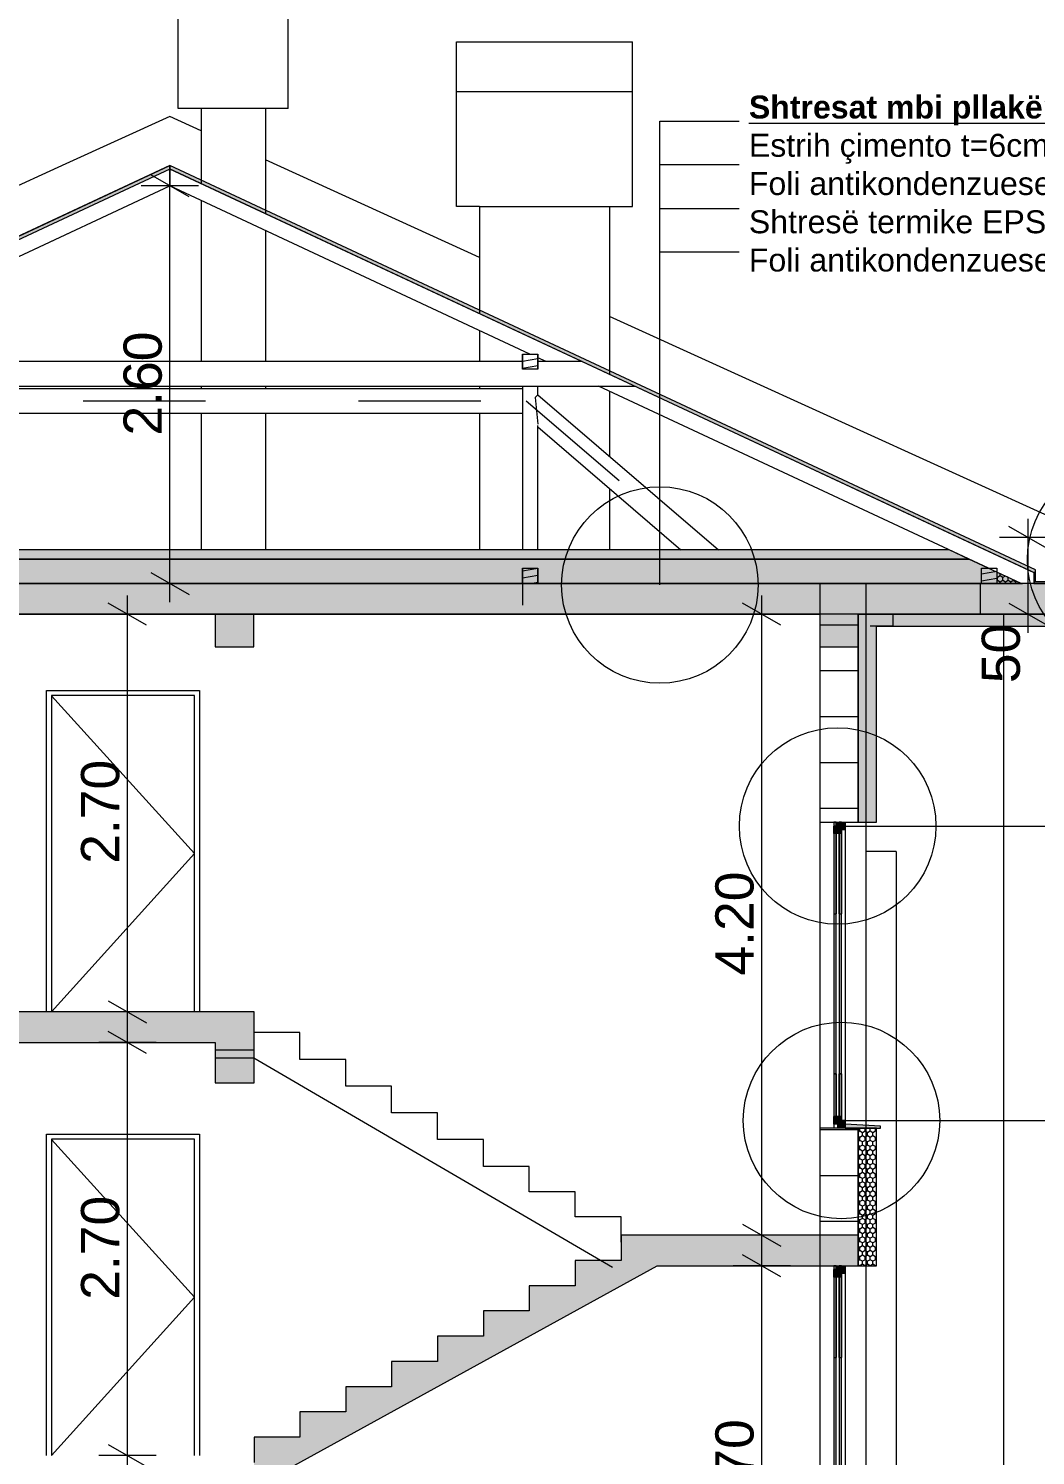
# Model space of a CAD drawing. Header units: millimetres. Extents: x 2814058 to 2855058, y -67651 to -38951.
# Drawn here: x 2831272 to 2837856, y -53074 to -43747 of the extents above; entities that cross this region are included whole.
import ezdxf

# ---------------------------------------------------------------- set-up
doc = ezdxf.new("R2010")
doc.units = ezdxf.units.MM
doc.header["$MEASUREMENT"] = 0
doc.linetypes.add('AStair_dashed', pattern=[1800, 800, -1000])
doc.linetypes.add('Dot & Dashed', pattern=[335.138881, 176.388884, -88.194442, 0, -70.555556])
for name, color, linetype, lineweight in [('0_muret e jashtme_Pen_No__1', 7, 'Continuous', 0), ('0_Pen_No__1', 7, 'Continuous', 0), ('2D Drafting - General_Pen_No__1', 7, 'Continuous', 0), ('Annotation - Text_Pen_No__1', 7, 'Continuous', 0), ('Dimensioning - General_Pen_No__1', 7, 'Continuous', 0), ('Exterior walls_Pen_No__1', 7, 'Continuous', 0), ('Exterior walls_Pen_No__6', 5, 'Continuous', 0), ('Lines_Pen_No__1', 7, 'Continuous', 0), ('Lines_Pen_No__20', 1, 'Continuous', 0), ('Shell - Roof_Pen_No__1', 7, 'Continuous', 0), ('Shell - Roof_Pen_No__20', 1, 'Continuous', 0), ('Shell - Roof_Pen_No__21', 7, 'Continuous', 0), ('Structural - Bearing_Pen_No__1', 7, 'Continuous', 0)]:
    doc.layers.add(name, color=color, linetype=linetype, lineweight=lineweight)
for name, color, linetype, lineweight, true_color in [('0_muret e jashtme_Pen_No__14', 7, 'Continuous', 0, 0xbd8b17), ('Structural - Bearing_Pen_No__107', 7, 'Continuous', 0, 0xaaaaaa), ('Structural - Bearing_Pen_No__112', 7, 'Continuous', 0, 0xd5aaaa)]:
    doc.layers.add(name, color=color, linetype=linetype, lineweight=lineweight, true_color=true_color)
for name, color, linetype in [('Dimensioning - General', 7, 'Continuous'), ('Exterior walls', 7, 'Continuous'), ('Shell - Roof', 7, 'Continuous')]:
    doc.layers.add(name, color=color, linetype=linetype)
doc.styles.add('GENERATED_STYLE_1', font='')
doc.styles.get('GENERATED_STYLE_1').set_extended_font_data('Arial')
doc.dimstyles.new('GENERATED_STYLE__1', dxfattribs={"dimtxt": 250, "dimasz": 190, "dimexe": 0.18, "dimexo": 3, "dimgap": 0.09, "dimtad": 1, "dimlfac": 0.001, "dimzin": 0, "dimdsep": 46, "dimtxsty": 'GENERATED_STYLE_1', "dimblk": 'ARROWHEAD_2', "dimblk1": 'ARROWHEAD_2', "dimblk2": 'ARROWHEAD_2', "dimcen": 0.09, "dimclrd": 7, "dimclre": 7, "dimclrt": 7, "dimadec": 0, "dimazin": 0, "dimtfac": 1, "dimtdec": 4, "dimtmove": 0, "dimatfit": 3, "dimfxl": 1, "dimtolj": 1, "dimtzin": 0, "dimarcsym": 0})
pattern_1 = [(90, (2247653.822, -76424.967), (-34.6410162, 0), [20, -40]), (90, (2247636.502, -76394.967), (-34.6410162, 0), [20, -40]), (150, (2247653.822, -76404.967), (17.320508, 30), [20, -40]), (150, (2247619.18, -76404.967), (17.320508, 30), [20, -40]), (210, (2247653.822, -76424.967), (-17.320508, 30), [20, -40]), (210, (2247619.18, -76424.967), (-17.320508, 30), [20, -40])]
pattern_2 = [(0, (2836696.22, -60244), (0, 300), []), (90, (2836696.22, -60244), (-300, 0), [])]
pattern_3 = [(10, (2247653.822, -76424.967), (-7.8141678, 44.3163477), [])]

# ---------------------------------------------------------------- blocks, each defined once
blk = doc.blocks.new('Wall_7', base_point=(2837846.2, -47303))
at = {"layer": 'Exterior walls_Pen_No__6', "linetype": 'Continuous', "lineweight": 0, "true_color": 0x97acff}
blk.add_hatch(color=161, dxfattribs=at).paths.add_polyline_path([(2837846.2, -47303), (2837846.2, -47374.3), (2837856.2, -47364.3), (2837856.2, -47303)])
at = {"layer": 'Exterior walls_Pen_No__6', "color": 5, "linetype": 'Continuous', "lineweight": 0, "flags": 128}
for points in [[(2837846.2, -47303), (2837846.2, -47374.3)], [(2837856.2, -47303), (2837846.2, -47303)], [(2837856.2, -47364.3), (2837856.2, -47303)]]:
    blk.add_lwpolyline(points, dxfattribs=at)
blk = doc.blocks.new('Wall_8', base_point=(2837846.2, -47374.3))
at = {"layer": 'Exterior walls_Pen_No__6', "linetype": 'Continuous', "lineweight": 0, "true_color": 0x97acff}
blk.add_hatch(color=161, dxfattribs=at).paths.add_polyline_path([(2837846.2, -47374.3), (2838046.2, -47374.3), (2838036.2, -47364.3), (2837856.2, -47364.3)])
at = {"layer": 'Exterior walls_Pen_No__6', "color": 5, "linetype": 'Continuous', "lineweight": 0, "flags": 128}
for points in [[(2837846.2, -47374.3), (2838046.2, -47374.3)], [(2838036.2, -47364.3), (2837856.2, -47364.3)]]:
    blk.add_lwpolyline(points, dxfattribs=at)
blk = doc.blocks.new('*D17', base_point=(2247653.8, -76425))
at = {"layer": 'Dimensioning - General_Pen_No__1', "color": 7, "linetype": 'Continuous', "lineweight": 0}
for p, q in [((2836191.4, -51906.8), (2835941.4, -51762.5)), ((2836066.4, -51834.6), (2836066.4, -51712.4)), ((2836253.9, -51834.6), (2835878.9, -51834.6)), ((2836066.4, -54534.6), (2836066.4, -51834.6)), ((2835941.4, -54462.5), (2836191.4, -54606.8)), ((2836253.9, -54534.6), (2835878.9, -54534.6)), ((2836066.4, -54656.9), (2836066.4, -54534.6))]:
    blk.add_line(p, q, dxfattribs=at)
at = {"layer": 'Dimensioning - General_Pen_No__1', "color": 7, "lineweight": 0, "insert": (2836016.4, -53517.2), "char_height": 250, "attachment_point": 7, "rotation": 90, "style": 'GENERATED_STYLE_1'}
blk.add_mtext('\\A1;{\\pql;\\fArial|b0|i0|c0|p34;2.70}', dxfattribs=at)
blk = doc.blocks.new('ARROWHEAD_2')
at = {"color": 0, "linetype": 'Continuous', "lineweight": 0}
for p, q in [((-0.378, -0.655), (0.378, 0.655)), ((0, 0), (-1, 0))]:
    blk.add_line(p, q, dxfattribs=at)
blk = doc.blocks.new('*D18', base_point=(2247653.8, -76425))
at = {"layer": 'Dimensioning - General_Pen_No__1', "color": 7, "linetype": 'Continuous', "lineweight": 0}
for p, q in [((2836066.4, -47574.3), (2836066.4, -47452.1)), ((2836191.4, -47646.5), (2835941.4, -47502.2)), ((2836253.9, -47574.3), (2835878.9, -47574.3)), ((2836066.4, -51634.6), (2836066.4, -47574.3)), ((2835941.4, -51562.5), (2836191.4, -51706.8)), ((2836253.9, -51634.6), (2835878.9, -51634.6)), ((2836066.4, -51756.9), (2836066.4, -51634.6))]:
    blk.add_line(p, q, dxfattribs=at)
at = {"layer": 'Dimensioning - General_Pen_No__1', "color": 7, "lineweight": 0, "insert": (2836016.4, -49937.1), "char_height": 250, "attachment_point": 7, "rotation": 90, "style": 'GENERATED_STYLE_1'}
blk.add_mtext('\\A1;{\\pql;\\fArial|b0|i0|c0|p34;4.20}', dxfattribs=at)
blk = doc.blocks.new('*D19', base_point=(2247653.8, -76425))
at = {"layer": 'Dimensioning - General_Pen_No__1', "color": 7, "linetype": 'Continuous', "lineweight": 0}
for p, q in [((2831918.2, -50374.3), (2831918.2, -50252.1)), ((2832043.2, -50446.5), (2831793.2, -50302.2)), ((2832105.7, -50374.3), (2831730.7, -50374.3)), ((2831918.2, -53074.3), (2831918.2, -50374.3)), ((2831793.2, -53002.2), (2832043.2, -53146.5)), ((2832105.7, -53074.3), (2831730.7, -53074.3)), ((2831918.2, -53196.6), (2831918.2, -53074.3))]:
    blk.add_line(p, q, dxfattribs=at)
at = {"layer": 'Dimensioning - General_Pen_No__1', "color": 7, "lineweight": 0, "insert": (2831868.2, -52056.9), "char_height": 250, "attachment_point": 7, "rotation": 90, "style": 'GENERATED_STYLE_1'}
blk.add_mtext('\\A1;{\\pql;\\fArial|b0|i0|c0|p34;2.70}', dxfattribs=at)
blk = doc.blocks.new('*D20', base_point=(2247653.8, -76425))
at = {"layer": 'Dimensioning - General_Pen_No__1', "color": 7, "linetype": 'Continuous', "lineweight": 0}
for p, q in [((2831918.2, -47574.3), (2831918.2, -47452.1)), ((2832043.2, -47646.5), (2831793.2, -47502.2)), ((2832105.7, -47574.3), (2831730.7, -47574.3)), ((2831918.2, -50174.3), (2831918.2, -47574.3)), ((2832105.7, -50174.3), (2831730.7, -50174.3)), ((2831793.2, -50102.2), (2832043.2, -50246.5)), ((2831918.2, -50296.6), (2831918.2, -50174.3))]:
    blk.add_line(p, q, dxfattribs=at)
at = {"layer": 'Dimensioning - General_Pen_No__1', "color": 7, "lineweight": 0, "insert": (2831868.2, -49206.9), "char_height": 250, "attachment_point": 7, "rotation": 90, "style": 'GENERATED_STYLE_1'}
blk.add_mtext('\\A1;{\\pql;\\fArial|b0|i0|c0|p34;2.70}', dxfattribs=at)
blk = doc.blocks.new('*D21', base_point=(2247653.8, -76425))
at = {"layer": 'Dimensioning - General_Pen_No__1', "color": 7, "linetype": 'Continuous', "lineweight": 0}
for p, q in [((2831918.2, -47574.3), (2831918.2, -47452.1)), ((2832043.2, -47646.5), (2831793.2, -47502.2)), ((2832105.7, -47574.3), (2831730.7, -47574.3)), ((2831918.2, -50174.3), (2831918.2, -47574.3)), ((2832105.7, -50174.3), (2831730.7, -50174.3)), ((2831793.2, -50102.2), (2832043.2, -50246.5)), ((2831918.2, -50296.6), (2831918.2, -50174.3))]:
    blk.add_line(p, q, dxfattribs=at)
at = {"layer": 'Dimensioning - General_Pen_No__1', "color": 7, "lineweight": 0, "insert": (2831868.2, -49206.9), "char_height": 250, "attachment_point": 7, "rotation": 90, "style": 'GENERATED_STYLE_1'}
blk.add_mtext('\\A1;{\\pql;\\fArial|b0|i0|c0|p34;2.70}', dxfattribs=at)
blk = doc.blocks.new('*D22', base_point=(2247653.8, -76425))
at = {"layer": 'Dimensioning - General_Pen_No__1', "color": 7, "linetype": 'Continuous', "lineweight": 0}
for p, q in [((2831918.2, -47574.3), (2831918.2, -47452.1)), ((2832043.2, -47646.5), (2831793.2, -47502.2)), ((2832105.7, -47574.3), (2831730.7, -47574.3)), ((2831918.2, -50174.3), (2831918.2, -47574.3)), ((2832105.7, -50174.3), (2831730.7, -50174.3)), ((2831793.2, -50102.2), (2832043.2, -50246.5)), ((2831918.2, -50296.6), (2831918.2, -50174.3))]:
    blk.add_line(p, q, dxfattribs=at)
at = {"layer": 'Dimensioning - General_Pen_No__1', "color": 7, "lineweight": 0, "insert": (2831868.2, -49206.9), "char_height": 250, "attachment_point": 7, "rotation": 90, "style": 'GENERATED_STYLE_1'}
blk.add_mtext('\\A1;{\\pql;\\fArial|b0|i0|c0|p34;2.70}', dxfattribs=at)
blk = doc.blocks.new('*D23', base_point=(2247653.8, -76425))
at = {"layer": 'Dimensioning - General_Pen_No__1', "color": 7, "linetype": 'Continuous', "lineweight": 0}
for p, q in [((2831918.2, -47574.3), (2831918.2, -47452.1)), ((2832043.2, -47646.5), (2831793.2, -47502.2)), ((2832105.7, -47574.3), (2831730.7, -47574.3)), ((2831918.2, -50174.3), (2831918.2, -47574.3)), ((2832105.7, -50174.3), (2831730.7, -50174.3)), ((2831793.2, -50102.2), (2832043.2, -50246.5)), ((2831918.2, -50296.6), (2831918.2, -50174.3))]:
    blk.add_line(p, q, dxfattribs=at)
at = {"layer": 'Dimensioning - General_Pen_No__1', "color": 7, "lineweight": 0, "insert": (2831868.2, -49206.9), "char_height": 250, "attachment_point": 7, "rotation": 90, "style": 'GENERATED_STYLE_1'}
blk.add_mtext('\\A1;{\\pql;\\fArial|b0|i0|c0|p34;2.70}', dxfattribs=at)
blk = doc.blocks.new('*D40', base_point=(2247653.8, -76425))
at = {"layer": 'Dimensioning - General_Pen_No__1', "color": 7, "linetype": 'Continuous', "lineweight": 0}
for p, q in [((2840594.7, -51762.5), (2840844.7, -51906.8)), ((2840907.2, -51834.6), (2840532.2, -51834.6)), ((2840719.7, -54534.6), (2840719.7, -51834.6)), ((2840594.7, -54462.5), (2840844.7, -54606.8)), ((2840907.2, -54534.6), (2840532.2, -54534.6))]:
    blk.add_line(p, q, dxfattribs=at)
at = {"layer": 'Dimensioning - General_Pen_No__1', "color": 7, "lineweight": 0, "char_height": 250, "attachment_point": 7, "rotation": 90, "style": 'GENERATED_STYLE_1'}
for s, insert in [('\\A1;{\\pql;\\fArial|b0|i0|c0|p34;20}', (2840669.7, -52286.3)), ('\\A1;{\\pql;\\fArial|b0|i0|c0|p34;2.70}', (2840669.7, -53706.9))]:
    blk.add_mtext(s, dxfattribs=dict(at, insert=insert))
blk = doc.blocks.new('*D41', base_point=(2247653.8, -76425))
at = {"layer": 'Dimensioning - General_Pen_No__1', "color": 7, "linetype": 'Continuous', "lineweight": 0}
for p, q in [((2840594.7, -51562.5), (2840844.7, -51706.8)), ((2840907.2, -51634.6), (2840532.2, -51634.6)), ((2840719.7, -51834.6), (2840719.7, -51634.6)), ((2840594.7, -51762.5), (2840844.7, -51906.8)), ((2840907.2, -51834.6), (2840532.2, -51834.6))]:
    blk.add_line(p, q, dxfattribs=at)
blk = doc.blocks.new('*D42', base_point=(2247653.8, -76425))
at = {"layer": 'Dimensioning - General_Pen_No__1', "color": 7, "linetype": 'Continuous', "lineweight": 0}
for p, q in [((2840594.7, -47502.2), (2840844.7, -47646.5)), ((2840907.2, -47574.3), (2840532.2, -47574.3)), ((2840719.7, -51634.6), (2840719.7, -47574.3)), ((2840594.7, -51562.5), (2840844.7, -51706.8)), ((2840907.2, -51634.6), (2840532.2, -51634.6))]:
    blk.add_line(p, q, dxfattribs=at)
at = {"layer": 'Dimensioning - General_Pen_No__1', "color": 7, "lineweight": 0, "char_height": 250, "attachment_point": 7, "rotation": 90, "style": 'GENERATED_STYLE_1'}
for s, insert in [('\\A1;{\\pql;\\fArial|b0|i0|c0|p34;20}', (2840669.7, -48026)), ('\\A1;{\\pql;\\fArial|b0|i0|c0|p34;4.20}', (2840669.7, -50126.8))]:
    blk.add_mtext(s, dxfattribs=dict(at, insert=insert))
blk = doc.blocks.new('*D43', base_point=(2247653.8, -76425))
at = {"layer": 'Dimensioning - General_Pen_No__1', "color": 7, "linetype": 'Continuous', "lineweight": 0}
for p, q in [((2840907.2, -47374.3), (2840532.2, -47374.3)), ((2840594.7, -47302.2), (2840844.7, -47446.5)), ((2840719.7, -47574.3), (2840719.7, -47374.3)), ((2840594.7, -47502.2), (2840844.7, -47646.5)), ((2840907.2, -47574.3), (2840532.2, -47574.3))]:
    blk.add_line(p, q, dxfattribs=at)
blk = doc.blocks.new('*D44', base_point=(2247653.8, -76425))
at = {"layer": 'Dimensioning - General_Pen_No__1', "color": 7, "linetype": 'Continuous', "lineweight": 0}
for p, q in [((2840594.7, -44702.8), (2840844.7, -44847.1)), ((2840907.2, -44774.9), (2840532.2, -44774.9)), ((2840719.7, -47374.3), (2840719.7, -44774.9)), ((2840907.2, -47374.3), (2840532.2, -47374.3)), ((2840594.7, -47302.2), (2840844.7, -47446.5))]:
    blk.add_line(p, q, dxfattribs=at)
at = {"layer": 'Dimensioning - General_Pen_No__1', "color": 7, "lineweight": 0, "char_height": 250, "attachment_point": 7, "rotation": 90, "style": 'GENERATED_STYLE_1'}
for s, insert in [('\\A1;{\\pql;\\fArial|b0|i0|c0|p34;13}', (2840669.7, -45226.6)), ('\\A1;{\\pql;\\fArial|b0|i0|c0|p34;2.60}', (2840669.7, -46596.9))]:
    blk.add_mtext(s, dxfattribs=dict(at, insert=insert))
blk = doc.blocks.new('*D45', base_point=(2247653.8, -76425))
at = {"layer": 'Dimensioning - General_Pen_No__1', "color": 7, "linetype": 'Continuous', "lineweight": 0}
for p, q in [((2840594.7, -44570.9), (2840844.7, -44715.3)), ((2840907.2, -44643.1), (2840532.2, -44643.1)), ((2840719.7, -44774.9), (2840719.7, -44643.1)), ((2840594.7, -44702.8), (2840844.7, -44847.1)), ((2840907.2, -44774.9), (2840532.2, -44774.9))]:
    blk.add_line(p, q, dxfattribs=at)
blk = doc.blocks.new('*D46', base_point=(2247653.8, -76425))
at = {"layer": 'Dimensioning - General_Pen_No__1', "color": 7, "linetype": 'Continuous', "lineweight": 0}
for p, q in [((2840719.7, -44321.9), (2840719.7, -44199.6)), ((2840844.7, -44394), (2840594.7, -44249.7)), ((2840907.2, -44321.9), (2840532.2, -44321.9)), ((2840719.7, -44643.1), (2840719.7, -44321.9)), ((2840594.7, -44570.9), (2840844.7, -44715.3)), ((2840907.2, -44643.1), (2840532.2, -44643.1))]:
    blk.add_line(p, q, dxfattribs=at)
at = {"layer": 'Dimensioning - General_Pen_No__1', "color": 7, "lineweight": 0, "insert": (2840669.7, -44249.6), "char_height": 250, "attachment_point": 7, "rotation": 90, "style": 'GENERATED_STYLE_1'}
blk.add_mtext('\\A1;{\\pql;\\fArial|b0|i0|c0|p34;30}', dxfattribs=at)
blk = doc.blocks.new('*D49', base_point=(2247653.8, -76425))
at = {"layer": 'Dimensioning - General_Pen_No__1', "color": 7, "linetype": 'Continuous', "lineweight": 0}
for p, q in [((2841269.6, -44321.9), (2841269.6, -44199.6)), ((2841394.6, -44394), (2841144.6, -44249.7)), ((2841457.1, -44321.9), (2841082.1, -44321.9)), ((2841269.6, -47574.3), (2841269.6, -44321.9)), ((2841144.6, -47502.2), (2841394.6, -47646.5)), ((2841457.1, -47574.3), (2841082.1, -47574.3))]:
    blk.add_line(p, q, dxfattribs=at)
at = {"layer": 'Dimensioning - General_Pen_No__1', "color": 7, "lineweight": 0, "insert": (2841219.6, -46280.7), "char_height": 250, "attachment_point": 7, "rotation": 90, "style": 'GENERATED_STYLE_1'}
blk.add_mtext('\\A1;{\\pql;\\fArial|b0|i0|c0|p34;3.25}', dxfattribs=at)
blk = doc.blocks.new('*D50', base_point=(2247653.8, -76425))
at = {"layer": 'Dimensioning - General_Pen_No__1', "color": 7, "linetype": 'Continuous', "lineweight": 0}
for p, q in [((2841857.7, -44321.9), (2841857.7, -44199.6)), ((2841982.7, -44394), (2841732.7, -44249.7)), ((2842045.2, -44321.9), (2841670.2, -44321.9)), ((2841857.7, -62980.1), (2841857.7, -44321.9)), ((2841732.7, -62908), (2841982.7, -63052.3)), ((2842045.2, -62980.1), (2841670.2, -62980.1)), ((2841857.7, -63102.4), (2841857.7, -62980.1))]:
    blk.add_line(p, q, dxfattribs=at)
at = {"layer": 'Dimensioning - General_Pen_No__1', "color": 7, "lineweight": 0, "insert": (2841807.7, -54078.4), "char_height": 250, "attachment_point": 7, "rotation": 90, "style": 'GENERATED_STYLE_1'}
blk.add_mtext('\\A1;{\\pql;\\fArial|b0|i0|c0|p34;18.70}', dxfattribs=at)
blk = doc.blocks.new('*D51', base_point=(2247653.8, -76425))
at = {"layer": 'Dimensioning - General_Pen_No__1', "color": 7, "linetype": 'Continuous', "lineweight": 0}
for p, q in [((2832196.2, -44774.9), (2832196.2, -44652.7)), ((2832321.2, -44847.1), (2832071.2, -44702.8)), ((2832383.7, -44774.9), (2832008.7, -44774.9)), ((2832196.2, -47374.3), (2832196.2, -44774.9)), ((2832383.7, -47374.3), (2832008.7, -47374.3)), ((2832071.2, -47302.2), (2832321.2, -47446.5)), ((2832196.2, -47496.6), (2832196.2, -47374.3))]:
    blk.add_line(p, q, dxfattribs=at)
at = {"layer": 'Dimensioning - General_Pen_No__1', "color": 7, "lineweight": 0, "insert": (2832146.2, -46407.2), "char_height": 250, "attachment_point": 7, "rotation": 90, "style": 'GENERATED_STYLE_1'}
blk.add_mtext('\\A1;{\\pql;\\fArial|b0|i0|c0|p34;2.60}', dxfattribs=at)
blk = doc.blocks.new('*D53', base_point=(2247653.8, -76425))
at = {"layer": 'Dimensioning - General_Pen_No__1', "color": 7, "linetype": 'Continuous', "lineweight": 0}
for p, q in [((2837933.2, -47146.5), (2837683.2, -47002.2)), ((2837808.2, -47074.3), (2837808.2, -46952.1)), ((2837995.7, -47074.3), (2837620.7, -47074.3)), ((2837808.2, -47574.3), (2837808.2, -47074.3)), ((2837683.2, -47502.2), (2837933.2, -47646.5)), ((2837995.7, -47574.3), (2837620.7, -47574.3)), ((2837808.2, -47696.6), (2837808.2, -47574.3))]:
    blk.add_line(p, q, dxfattribs=at)
at = {"layer": 'Dimensioning - General_Pen_No__1', "color": 7, "lineweight": 0, "insert": (2837758.2, -48026), "char_height": 250, "attachment_point": 7, "rotation": 90, "style": 'GENERATED_STYLE_1'}
blk.add_mtext('\\A1;{\\pql;\\fArial|b0|i0|c0|p34;50}', dxfattribs=at)
blk = doc.blocks.new('Line_1', base_point=(2836587.9, -50884.6))
at = {"layer": 'Shell - Roof_Pen_No__20', "color": 1, "linetype": 'Continuous', "lineweight": 0}
for p, q in [((2840727.4, -50884.6), (2840352.4, -50509.6)), ((2840352.4, -51259.6), (2840352.4, -50509.6)), ((2836587.9, -50884.6), (2840352.4, -50884.6)), ((2840727.4, -50884.6), (2840352.4, -51259.6))]:
    blk.add_line(p, q, dxfattribs=at)
blk = doc.blocks.new('Line_2', base_point=(2836562.9, -48959.6))
at = {"layer": 'Shell - Roof_Pen_No__20', "color": 1, "linetype": 'Continuous', "lineweight": 0}
for p, q in [((2840702.4, -48959.6), (2840327.4, -48584.6)), ((2840327.4, -49334.6), (2840327.4, -48584.6)), ((2836562.9, -48959.6), (2840327.4, -48959.6)), ((2840702.4, -48959.6), (2840327.4, -49334.6))]:
    blk.add_line(p, q, dxfattribs=at)

msp = doc.modelspace()

# ---------------------------------------------------------------- hatches: boundary and pattern name
at = {"layer": '0_muret e jashtme_Pen_No__14', "linetype": 'Continuous', "lineweight": 0, "true_color": 0xbd8b17}
h = msp.add_hatch(dxfattribs=at)
h.set_pattern_fill('Styrofoam_SM_Insulation', color=42, style=0, pattern_type=2)
h.set_pattern_definition(pattern_1)
h.paths.add_polyline_path([(2838326.224, -47074.328), (2838246.224, -47074.328), (2838246.224, -47574.328), (2836696.224, -47574.328), (2836696.224, -48934.647), (2836816.224, -48934.647), (2836816.224, -47654.328), (2838326.224, -47654.328)])
h = msp.add_hatch(dxfattribs=at)
h.set_pattern_fill('Styrofoam_SM_Insulation', color=42, style=0, pattern_type=2)
h.set_pattern_definition(pattern_1)
h.paths.add_polyline_path([(2826629.832, -47374.328), (2837762.616, -47374.328), (2837419.989, -47214.329), (2826972.458, -47214.329)])
h = msp.add_hatch(dxfattribs=at)
h.set_pattern_fill('Styrofoam_SM_Insulation', color=42, style=0, pattern_type=2)
h.set_pattern_definition(pattern_1)
h.paths.add_polyline_path([(2837602.809, -47374.328), (2837762.616, -47374.328), (2837602.809, -47299.702)])
h = msp.add_hatch(dxfattribs=at)
h.set_pattern_fill('Styrofoam_SM_Insulation', color=42, style=0, pattern_type=2)
h.set_pattern_definition(pattern_1)
h.paths.add_polyline_path([(2836696.224, -50934.647), (2836696.224, -51834.647), (2836816.224, -51834.647), (2836816.224, -50934.647)])
at = {"layer": '2D Drafting - General_Pen_No__1', "linetype": 'Continuous', "lineweight": 0}
for points in [[(2832198.09, -44663.695), (2832196.224, -44642.493), (2826536.224, -47285.602), (2826536.224, -47307.675)], [(2832194.357, -44663.695), (2837856.224, -47307.675), (2837856.224, -47285.602), (2832196.224, -44642.493)], [(2826696.224, -47574.328), (2827046.224, -47574.328), (2827046.224, -47789.328), (2827296.224, -47789.328), (2827296.224, -47574.328), (2830893.597, -47574.328), (2836446.224, -47574.328), (2836446.224, -47789.328), (2836696.224, -47789.328), (2836696.224, -47574.328), (2838246.224, -47574.328), (2838246.224, -47374.328), (2838246.224, -47074.328), (2838046.224, -47074.328), (2838046.224, -47374.328), (2826696.224, -47374.328)], [(2832492.197, -47789.328), (2832744.823, -47789.328), (2832744.823, -47574.328), (2832492.197, -47574.328)], [(2836552.865, -50580.757), (2836552.865, -48934.647), (2836537.865, -48934.647), (2836537.865, -50580.757)], [(2836537.865, -48959.647), (2836562.865, -48959.647), (2836562.865, -48934.647), (2836612.865, -48934.647), (2836612.865, -48984.647), (2836587.865, -48984.647), (2836587.865, -49009.647), (2836537.865, -49009.647)], [(2836552.865, -49534.647), (2836552.865, -48959.647), (2836537.865, -48959.647), (2836537.865, -49534.647)], [(2836572.865, -48934.647), (2836572.865, -50580.757), (2836587.865, -50580.757), (2836587.865, -48934.647)], [(2836572.865, -48934.647), (2836572.865, -49534.647), (2836587.865, -49534.647), (2836587.865, -48934.647)], [(2832746.224, -50174.328), (2831146.224, -50174.328), (2827046.224, -50174.328), (2827046.224, -50424.328), (2831146.224, -50424.328), (2831146.224, -50374.328), (2832492.197, -50374.328), (2832492.197, -50474.328), (2832746.224, -50474.328)], [(2832492.197, -50639.328), (2832746.224, -50639.328), (2832746.224, -50424.328), (2832492.197, -50424.328)], [(2836552.865, -50859.647), (2836552.865, -50580.757), (2836537.865, -50580.757), (2836537.865, -50859.647)], [(2836587.865, -50580.757), (2836572.865, -50580.757), (2836572.865, -50859.647), (2836587.865, -50859.647)], [(2836587.865, -50884.647), (2836587.865, -50909.647), (2836537.865, -50909.647), (2836537.865, -50859.647), (2836587.865, -50859.647)], [(2836612.865, -50934.647), (2836562.865, -50934.647), (2836562.865, -50909.647), (2836587.865, -50909.647), (2836587.865, -50884.647), (2836612.865, -50884.647)], [(2836612.865, -50934.647), (2836842.937, -50934.647), (2836842.937, -50921.704), (2836612.865, -50909.647)], [(2832746.224, -52954.647), (2832746.224, -53119.647), (2832746.224, -53284.049), (2835381.501, -51834.647), (2835998.346, -51834.647), (2836446.224, -51834.647), (2836696.224, -51834.647), (2836696.224, -51634.647), (2836446.224, -51634.647), (2835146.224, -51634.647), (2835146.224, -51799.647), (2834846.224, -51799.647), (2834846.224, -51964.647), (2834546.224, -51964.647), (2834546.224, -52129.647), (2834246.224, -52129.647), (2834246.224, -52294.647), (2833946.224, -52294.647), (2833946.224, -52459.647), (2833646.224, -52459.647), (2833646.224, -52624.647), (2833346.224, -52624.647), (2833346.224, -52789.647), (2833046.224, -52789.647), (2833046.224, -52954.647)], [(2836552.865, -53480.757), (2836552.865, -51834.647), (2836537.865, -51834.647), (2836537.865, -53480.757)], [(2836537.865, -51859.647), (2836562.865, -51859.647), (2836562.865, -51834.647), (2836612.865, -51834.647), (2836612.865, -51884.647), (2836587.865, -51884.647), (2836587.865, -51909.647), (2836537.865, -51909.647)], [(2836552.865, -52434.647), (2836552.865, -51859.647), (2836537.865, -51859.647), (2836537.865, -52434.647)], [(2836572.865, -51834.647), (2836572.865, -53480.757), (2836587.865, -53480.757), (2836587.865, -51834.647)], [(2836572.865, -51834.647), (2836572.865, -52434.647), (2836587.865, -52434.647), (2836587.865, -51834.647)]]:
    msp.add_hatch(color=7, dxfattribs=at).paths.add_polyline_path(points)
at = {"layer": 'Exterior walls_Pen_No__1', "linetype": 'Continuous', "lineweight": 0}
h = msp.add_hatch(dxfattribs=at)
h.set_pattern_fill('Grid_30x30', style=0, pattern_type=2)
h.set_pattern_definition(pattern_2)
h.paths.add_polyline_path([(2836696.224, -48934.647), (2836696.224, -47574.328), (2836446.224, -47574.328), (2836446.224, -48934.647)])
h = msp.add_hatch(dxfattribs=at)
h.set_pattern_fill('Grid_30x30', style=0, pattern_type=2)
h.set_pattern_definition(pattern_2)
h.paths.add_polyline_path([(2836696.224, -51834.647), (2836696.224, -50934.647), (2836446.224, -50934.647), (2836446.224, -51834.647)])
at = {"layer": 'Structural - Bearing_Pen_No__107', "linetype": 'Continuous', "lineweight": 0, "true_color": 0xe9e9e9}
msp.add_hatch(color=254, dxfattribs=at).paths.add_polyline_path([(2826972.458, -47214.329), (2837419.989, -47214.329), (2837291.504, -47154.328), (2827100.944, -47154.328)])
at = {"layer": 'Structural - Bearing_Pen_No__112', "linetype": 'Continuous', "lineweight": 0, "true_color": 0xd5aaaa}
h = msp.add_hatch(dxfattribs=at)
h.set_pattern_fill('Wood', color=9, style=0, pattern_type=2)
h.set_pattern_definition(pattern_3)
h.paths.add_polyline_path([(2834602.809, -45874.328), (2834602.809, -45974.328), (2834502.809, -45974.328), (2834502.809, -45874.328)])
h = msp.add_hatch(dxfattribs=at)
h.set_pattern_fill('Wood', color=9, style=0, pattern_type=2)
h.set_pattern_definition(pattern_3)
h.paths.add_polyline_path([(2834602.809, -47274.328), (2834602.809, -47374.328), (2834502.809, -47374.328), (2834502.809, -47274.328)])
h = msp.add_hatch(dxfattribs=at)
h.set_pattern_fill('Wood', color=9, style=0, pattern_type=2)
h.set_pattern_definition(pattern_3)
h.paths.add_polyline_path([(2837602.809, -47274.328), (2837602.809, -47374.328), (2837502.809, -47374.328), (2837502.809, -47274.328)])

# ---------------------------------------------------------------- linework, layer by layer
at = {"layer": '0_muret e jashtme_Pen_No__1', "color": 7, "linetype": 'Continuous', "lineweight": 0, "flags": 128}
for points in [[(2838326.224, -47074.328), (2838246.224, -47074.328), (2838246.224, -47574.328), (2836696.224, -47574.328), (2836696.224, -48934.647), (2836816.224, -48934.647), (2836816.224, -47654.328), (2838326.224, -47654.328)], [(2826629.832, -47374.328), (2837762.616, -47374.328), (2837419.989, -47214.329), (2826972.458, -47214.329)], [(2837602.809, -47374.328), (2837762.616, -47374.328), (2837602.809, -47299.702)], [(2836696.224, -50934.647), (2836696.224, -51834.647), (2836816.224, -51834.647), (2836816.224, -50934.647)]]:
    msp.add_lwpolyline(points, close=True, dxfattribs=at)
at = {"layer": '0_Pen_No__1', "color": 7, "linetype": 'Continuous', "lineweight": 0}
for p, q in [((2835400.148, -44351.393), (2835919.389, -44351.393)), ((2835400.148, -47383.997), (2835400.148, -44351.393)), ((2835400.148, -44634.776), (2835919.389, -44634.776)), ((2835400.148, -44923.827), (2835919.389, -44923.827)), ((2835400.148, -45207.21), (2835919.389, -45207.21)), ((2835400.148, -47383.997), (2835400.148, -47374.328))]:
    msp.add_line(p, q, dxfattribs=at)
at = {"layer": '2D Drafting - General_Pen_No__1', "color": 7, "linetype": 'Continuous', "lineweight": 0, "flags": 128}
for points in [[(2832198.09, -44663.695), (2832196.224, -44642.493), (2826536.224, -47285.602), (2826536.224, -47307.675)], [(2832194.357, -44663.695), (2837856.224, -47307.675), (2837856.224, -47285.602), (2832196.224, -44642.493)], [(2826696.224, -47574.328), (2827046.224, -47574.328), (2827046.224, -47789.328), (2827296.224, -47789.328), (2827296.224, -47574.328), (2830893.597, -47574.328), (2836446.224, -47574.328), (2836446.224, -47789.328), (2836696.224, -47789.328), (2836696.224, -47574.328), (2838246.224, -47574.328), (2838246.224, -47374.328), (2838246.224, -47074.328), (2838046.224, -47074.328), (2838046.224, -47374.328), (2826696.224, -47374.328)], [(2832492.197, -47789.328), (2832744.823, -47789.328), (2832744.823, -47574.328), (2832492.197, -47574.328)], [(2836552.865, -50580.757), (2836552.865, -48934.647), (2836537.865, -48934.647), (2836537.865, -50580.757)], [(2836537.865, -48959.647), (2836562.865, -48959.647), (2836562.865, -48934.647), (2836612.865, -48934.647), (2836612.865, -48984.647), (2836587.865, -48984.647), (2836587.865, -49009.647), (2836537.865, -49009.647)], [(2836552.865, -49534.647), (2836552.865, -48959.647), (2836537.865, -48959.647), (2836537.865, -49534.647)], [(2836572.865, -48934.647), (2836572.865, -50580.757), (2836587.865, -50580.757), (2836587.865, -48934.647)], [(2836572.865, -48934.647), (2836572.865, -49534.647), (2836587.865, -49534.647), (2836587.865, -48934.647)], [(2832746.224, -50174.328), (2831146.224, -50174.328), (2827046.224, -50174.328), (2827046.224, -50424.328), (2831146.224, -50424.328), (2831146.224, -50374.328), (2832492.197, -50374.328), (2832492.197, -50474.328), (2832746.224, -50474.328)], [(2832492.197, -50639.328), (2832746.224, -50639.328), (2832746.224, -50424.328), (2832492.197, -50424.328)], [(2836552.865, -50859.647), (2836552.865, -50580.757), (2836537.865, -50580.757), (2836537.865, -50859.647)], [(2836587.865, -50580.757), (2836572.865, -50580.757), (2836572.865, -50859.647), (2836587.865, -50859.647)], [(2836587.865, -50884.647), (2836587.865, -50909.647), (2836537.865, -50909.647), (2836537.865, -50859.647), (2836587.865, -50859.647)], [(2836612.865, -50934.647), (2836562.865, -50934.647), (2836562.865, -50909.647), (2836587.865, -50909.647), (2836587.865, -50884.647), (2836612.865, -50884.647)], [(2836612.865, -50934.647), (2836842.937, -50934.647), (2836842.937, -50921.704), (2836612.865, -50909.647)], [(2836552.865, -53480.757), (2836552.865, -51834.647), (2836537.865, -51834.647), (2836537.865, -53480.757)], [(2836537.865, -51859.647), (2836562.865, -51859.647), (2836562.865, -51834.647), (2836612.865, -51834.647), (2836612.865, -51884.647), (2836587.865, -51884.647), (2836587.865, -51909.647), (2836537.865, -51909.647)], [(2836552.865, -52434.647), (2836552.865, -51859.647), (2836537.865, -51859.647), (2836537.865, -52434.647)], [(2836572.865, -51834.647), (2836572.865, -53480.757), (2836587.865, -53480.757), (2836587.865, -51834.647)], [(2836572.865, -51834.647), (2836572.865, -52434.647), (2836587.865, -52434.647), (2836587.865, -51834.647)]]:
    msp.add_lwpolyline(points, close=True, dxfattribs=at)
msp.add_lwpolyline([(2832746.224, -53284.049), (2835381.501, -51834.647), (2835998.346, -51834.647), (2836446.224, -51834.647), (2836696.224, -51834.647), (2836696.224, -51634.647), (2836446.224, -51634.647), (2835146.224, -51634.647), (2835146.224, -51799.647), (2834846.224, -51799.647), (2834846.224, -51964.647), (2834546.224, -51964.647), (2834546.224, -52129.647), (2834246.224, -52129.647), (2834246.224, -52294.647), (2833946.224, -52294.647), (2833946.224, -52459.647), (2833646.224, -52459.647), (2833646.224, -52624.647), (2833346.224, -52624.647), (2833346.224, -52789.647), (2833046.224, -52789.647), (2833046.224, -52954.647), (2832746.224, -52954.647), (2832746.224, -53119.647)], dxfattribs=at)
at = {"layer": 'Exterior walls_Pen_No__1', "color": 7, "linetype": 'Continuous', "lineweight": 0}
for p, q in [((2831389.792, -48074.328), (2832289.792, -48074.328)), ((2831389.792, -50174.328), (2831389.792, -48074.328)), ((2831389.792, -48074.328), (2832389.792, -48074.328)), ((2831421.792, -48106.328), (2831421.792, -50174.328)), ((2832357.792, -48106.328), (2831421.792, -48106.328)), ((2831421.792, -48108.84), (2832357.792, -49140.328)), ((2832357.792, -50174.328), (2832357.792, -48106.328)), ((2832389.792, -48074.328), (2832389.792, -50174.328)), ((2836537.865, -48934.647), (2836537.865, -49380.757)), ((2836537.865, -48959.647), (2836537.865, -49534.647)), ((2836552.865, -48934.647), (2836552.865, -49380.757)), ((2836552.865, -48959.647), (2836552.865, -49534.647)), ((2836572.865, -49380.757), (2836572.865, -48934.647)), ((2836572.865, -49534.647), (2836572.865, -48934.647)), ((2836587.865, -48934.647), (2836587.865, -49534.647)), ((2836587.865, -48934.647), (2836587.865, -49380.757)), ((2836612.865, -48934.647), (2836612.865, -49534.647)), ((2836612.865, -48934.647), (2836612.865, -49380.757)), ((2836612.865, -48934.647), (2836612.865, -49684.647)), ((2831421.792, -50174.328), (2832357.792, -49140.328)), ((2836612.865, -49330.757), (2836612.865, -50884.647)), ((2836537.865, -50580.757), (2836537.865, -50859.647)), ((2836552.865, -50580.757), (2836552.865, -50859.647)), ((2836572.865, -50859.647), (2836572.865, -50580.757)), ((2836587.865, -50580.757), (2836587.865, -50859.647)), ((2836537.865, -50909.647), (2836537.865, -50859.647)), ((2836587.865, -50859.647), (2836537.865, -50859.647)), ((2836537.865, -50909.647), (2836537.865, -50934.647)), ((2836587.865, -50884.647), (2836587.865, -50859.647)), ((2836612.865, -50884.647), (2836587.865, -50884.647)), ((2836587.865, -50884.647), (2836587.865, -50909.647)), ((2836612.865, -50884.647), (2836612.865, -50934.647)), ((2831389.792, -50974.328), (2832289.792, -50974.328)), ((2831389.792, -53074.328), (2831389.792, -50974.328)), ((2831389.792, -50974.328), (2832389.792, -50974.328)), ((2831421.792, -51006.328), (2831421.792, -53074.328)), ((2832357.792, -51006.328), (2831421.792, -51006.328)), ((2831421.792, -51008.84), (2832357.792, -52040.328)), ((2832357.792, -53074.328), (2832357.792, -51006.328)), ((2832389.792, -50974.328), (2832389.792, -53074.328)), ((2836537.865, -51834.647), (2836537.865, -52280.757)), ((2836537.865, -51859.647), (2836537.865, -52434.647)), ((2836552.865, -51834.647), (2836552.865, -52280.757)), ((2836552.865, -51859.647), (2836552.865, -52434.647)), ((2836572.865, -52280.757), (2836572.865, -51834.647)), ((2836572.865, -52434.647), (2836572.865, -51834.647)), ((2836587.865, -51834.647), (2836587.865, -52434.647)), ((2836587.865, -51834.647), (2836587.865, -52280.757)), ((2836612.865, -51834.647), (2836612.865, -52434.647)), ((2836612.865, -51834.647), (2836612.865, -52280.757)), ((2836612.865, -51834.647), (2836612.865, -52584.647)), ((2831421.792, -53074.328), (2832357.792, -52040.328)), ((2836612.865, -52230.757), (2836612.865, -53784.647))]:
    msp.add_line(p, q, dxfattribs=at)
at = {"layer": 'Exterior walls_Pen_No__1', "color": 7, "linetype": 'Continuous', "lineweight": 0, "flags": 128}
for points in [[(2836696.224, -48934.647), (2836696.224, -47574.328), (2836446.224, -47574.328), (2836446.224, -48934.647)], [(2836696.224, -51834.647), (2836696.224, -50934.647), (2836446.224, -50934.647), (2836446.224, -51834.647)]]:
    msp.add_lwpolyline(points, close=True, dxfattribs=at)
at = {"layer": 'Lines_Pen_No__1', "color": 7, "linetype": 'Continuous', "lineweight": 0}
msp.add_circle((2835400.148, -47383.997), 642.189, dxfattribs=at)
at = {"layer": 'Lines_Pen_No__20', "color": 1, "linetype": 'Continuous', "lineweight": 0}
for centre in [(2838445.928, -47218.175), (2836562.865, -48959.647), (2836587.865, -50884.647)]:
    msp.add_circle(centre, 642.189, dxfattribs=at)
at = {"layer": 'Shell - Roof_Pen_No__1', "color": 7, "linetype": 'Continuous', "lineweight": 0}
for p, q in [((2832970.437, -44270.043), (2832250.437, -44270.043)), ((2832400.437, -44270.043), (2832400.437, -44759.93)), ((2832820.437, -44270.043), (2832820.437, -44956.062)), ((2826546.224, -47280.932), (2832196.224, -44642.493)), ((2837848.26, -47303.957), (2832194.357, -44663.695)), ((2837856.224, -47285.602), (2832196.224, -44642.493)), ((2832196.224, -44643.097), (2832196.224, -44774.933)), ((2829841.958, -45874.328), (2832196.224, -44774.933)), ((2834550.489, -45874.328), (2832196.224, -44774.933)), ((2832400.437, -44870.296), (2832400.437, -45923.504)), ((2832820.437, -45066.428), (2832820.437, -45923.504)), ((2834502.809, -45874.328), (2834502.809, -45974.328)), ((2834602.809, -45974.328), (2834602.809, -45874.328)), ((2834502.809, -45923.504), (2829852.809, -45923.504)), ((2834655.794, -45923.504), (2834602.809, -45898.761)), ((2834892.135, -45923.504), (2834602.809, -45923.504)), ((2829157.686, -46083.504), (2835234.761, -46083.504)), ((2829852.809, -46100.182), (2834505.89, -46100.182)), ((2832400.437, -46083.504), (2832400.437, -46100.182)), ((2832820.437, -46083.504), (2832820.437, -46100.182)), ((2834502.809, -46083.504), (2834502.809, -47154.328)), ((2834602.809, -46140.376), (2834602.809, -46083.504)), ((2834602.809, -46140.376), (2835783.35, -47154.328)), ((2837548.474, -47274.328), (2834998.421, -46083.504)), ((2829852.809, -46260.182), (2834505.89, -46260.182)), ((2832400.437, -46260.182), (2832400.437, -47154.328)), ((2832820.437, -46260.182), (2832820.437, -47154.328)), ((2834602.809, -47154.328), (2834602.809, -46340.963)), ((2834602.809, -46351.29), (2835537.783, -47154.328)), ((2834502.809, -47274.328), (2834502.809, -47515.4)), ((2834602.809, -47374.328), (2834602.809, -47274.328)), ((2837770.819, -47378.159), (2837602.809, -47299.702)), ((2836923.227, -47654.328), (2836775.22, -47654.328)), ((2836923.227, -47574.328), (2836923.227, -47654.328))]:
    msp.add_line(p, q, dxfattribs=at)
at = {"layer": 'Shell - Roof_Pen_No__1', "color": 7, "linetype": 'Dot & Dashed', "lineweight": 0}
for p, q in [((2834602.809, -46140.376), (2834585.349, -46157.837)), ((2834585.349, -46157.837), (2834602.809, -46340.963))]:
    msp.add_line(p, q, dxfattribs=at)
at = {"layer": 'Shell - Roof_Pen_No__1', "color": 7, "linetype": 'AStair_dashed', "lineweight": 0}
for p, q in [((2829829.247, -46180.182), (2834526.371, -46180.182)), ((2834526.371, -46180.182), (2835660.567, -47154.328))]:
    msp.add_line(p, q, dxfattribs=at)
at = {"layer": 'Shell - Roof_Pen_No__21', "color": 7, "linetype": 'Continuous', "lineweight": 0}
for p, q in [((2832250.437, -44270.043), (2832250.437, -43371.872)), ((2832970.437, -44270.043), (2832970.437, -43371.872)), ((2834070.437, -43834.484), (2835220.437, -43834.484)), ((2834070.437, -44908.96), (2834070.437, -43834.484)), ((2835220.437, -44908.96), (2835220.437, -43834.484)), ((2834070.437, -44158.96), (2835220.437, -44158.96)), ((2832196.224, -44321.872), (2831516.224, -44631.239)), ((2832400.437, -44414.779), (2832196.224, -44321.872)), ((2831516.224, -44631.239), (2826190.184, -47054.328)), ((2834220.437, -45242.791), (2832820.437, -44605.859)), ((2834220.437, -44908.96), (2834070.437, -44908.96)), ((2834220.437, -44908.96), (2835220.437, -44908.96)), ((2834220.437, -44908.96), (2834220.437, -45609.834)), ((2835070.437, -44908.96), (2835070.437, -46006.768)), ((2838202.263, -47054.328), (2835070.437, -45629.5)), ((2834220.437, -45720.201), (2834220.437, -45923.504)), ((2834220.437, -46083.504), (2834220.437, -46100.182)), ((2835070.437, -46117.134), (2835070.437, -46542.016)), ((2834220.437, -46260.182), (2834220.437, -47154.328)), ((2835070.437, -46752.931), (2835070.437, -47154.328)), ((2836446.224, -47374.328), (2826746.224, -47374.328)), ((2836446.224, -47374.328), (2836446.224, -62979.01)), ((2837646.224, -47374.328), (2836746.224, -47374.328)), ((2836746.224, -47374.328), (2836746.224, -62979.01)), ((2837496.224, -47574.328), (2837496.224, -47374.328)), ((2837796.224, -47374.328), (2837496.224, -47374.328)), ((2837796.224, -47374.328), (2837646.224, -47374.328)), ((2836446.224, -47574.328), (2826746.224, -47574.328)), ((2837646.224, -47574.328), (2836746.224, -47574.328)), ((2837646.224, -47574.328), (2837496.224, -47574.328)), ((2837646.224, -47574.328), (2838246.224, -47574.328)), ((2837646.224, -47574.328), (2838246.224, -47574.328)), ((2837646.224, -47574.328), (2837646.224, -59674.328)), ((2836946.224, -49125.283), (2836746.224, -49125.283)), ((2836946.224, -49125.283), (2836946.224, -59174.328)), ((2833046.224, -50310.283), (2832746.224, -50310.283)), ((2833046.224, -50484.965), (2833046.224, -50310.283)), ((2835089.759, -51844.965), (2832744.823, -50477.086)), ((2833346.224, -50484.965), (2833046.224, -50484.965)), ((2833346.224, -50659.965), (2833346.224, -50484.965)), ((2833646.224, -50659.965), (2833346.224, -50659.965)), ((2833646.224, -50834.965), (2833646.224, -50659.965)), ((2833946.224, -50834.965), (2833646.224, -50834.965)), ((2833946.224, -51009.965), (2833946.224, -50834.965)), ((2834246.224, -51009.965), (2833946.224, -51009.965)), ((2834246.224, -51184.965), (2834246.224, -51009.965)), ((2834546.224, -51184.965), (2834246.224, -51184.965)), ((2834546.224, -51349.965), (2834546.224, -51184.965)), ((2834846.224, -51349.965), (2834546.224, -51349.965)), ((2834846.224, -51514.965), (2834846.224, -51349.965)), ((2835146.224, -51514.965), (2834846.224, -51514.965)), ((2835146.224, -51679.965), (2835146.224, -51514.965))]:
    msp.add_line(p, q, dxfattribs=at)
at = {"layer": 'Structural - Bearing_Pen_No__1', "color": 7, "linetype": 'Continuous', "lineweight": 0, "flags": 128}
for points in [[(2834602.809, -45874.328), (2834602.809, -45974.328), (2834502.809, -45974.328), (2834502.809, -45874.328)], [(2826972.458, -47214.329), (2837419.989, -47214.329), (2837291.504, -47154.328), (2827100.944, -47154.328)], [(2834602.809, -47274.328), (2834602.809, -47374.328), (2834502.809, -47374.328), (2834502.809, -47274.328)], [(2837602.809, -47274.328), (2837602.809, -47374.328), (2837502.809, -47374.328), (2837502.809, -47274.328)]]:
    msp.add_lwpolyline(points, close=True, dxfattribs=at)

# ---------------------------------------------------------------- block references
at = {"layer": 'Exterior walls', "color": 5, "lineweight": 0}
for name, p in [('Wall_7', (2837846.224, -47303.006)), ('Wall_8', (2837846.224, -47374.328))]:
    msp.add_blockref(name, p, dxfattribs=at)
at = {"layer": 'Shell - Roof', "color": 1, "linetype": 'Continuous', "lineweight": 0}
for name, p in [('Line_2', (2836562.865, -48959.647)), ('Line_1', (2836587.865, -50884.647))]:
    msp.add_blockref(name, p, dxfattribs=at)

# ---------------------------------------------------------------- texts
at = {"layer": 'Annotation - Text_Pen_No__1', "color": 7, "linetype": 'Continuous', "lineweight": 0, "insert": (2835982.215, -44635.935), "char_height": 150, "attachment_point": 4, "style": 'GENERATED_STYLE_1'}
msp.add_mtext('\\A1;{\\pql;\\fArial|b0|i0|c0|p34;\\P\\pql;\\fArial|b1|i0|c0|p34;\\L\\LShtresat mbi pllakën e tavanit\\P\\pql;\\fArial|b0|i0|c0|p34;\\l\\lEstrih çimento t=6cm\\P\\pql;\\fArial|b0|i0|c0|p34;Foli antikondenzuese\\P\\pql;\\fArial|b0|i0|c0|p34;Shtresë termike EPS t=16cm\\P\\pql;\\fArial|b0|i0|c0|p34;Foli antikondenzuese\\P\\pql;\\fArial|b0|i0|c0|p34;\\c2203138;}', dxfattribs=at)

# ---------------------------------------------------------------- dimensions: what is measured, and where the dimension line sits
at = {"layer": 'Dimensioning - General', "color": 7, "linetype": 'Continuous', "lineweight": 0}
for base, p1, p2, text, picture, middle in [((2840719.745, -44321.872), (2832196.224, -44643.097), (2832196.224, -44321.872), '30', '*D46', (2840544.745, -44059.034)), ((2841857.697, -44321.872), (2840719.745, -62980.134), (2832196.224, -44321.872), '18.70', '*D50', (2841682.697, -53658.43)), ((2831918.199, -47574.328), (2831146.224, -50174.328), (2831146.224, -47574.328), '2.70', '*D20', (2831743.199, -48882.195)), ((2831918.199, -47574.328), (2831146.224, -50174.328), (2831146.224, -47574.328), '2.70', '*D21', (2831743.199, -48882.195)), ((2831918.199, -47574.328), (2831146.224, -50174.328), (2831146.224, -47574.328), '2.70', '*D22', (2831743.199, -48882.195)), ((2831918.199, -47574.328), (2831146.224, -50174.328), (2831146.224, -47574.328), '2.70', '*D23', (2831743.199, -48882.195)), ((2836066.417, -47574.328), (2836446.224, -51634.647), (2836446.224, -47574.328), '4.20', '*D18', (2835891.417, -49612.354)), ((2840719.745, -47574.328), (2835146.224, -51634.647), (2835069.231, -47574.328), '4.20', '*D42', (2840544.745, -49802.069)), ((2831918.199, -50374.328), (2831291.901, -53074.328), (2832492.197, -50374.328), '2.70', '*D19', (2831743.199, -51732.195)), ((2836066.417, -51834.647), (2835595.482, -54534.647), (2836446.224, -51834.647), '2.70', '*D17', (2835891.417, -53192.513))]:
    dim = msp.add_linear_dim(base=base, p1=p1, p2=p2, angle=90, text=text, dimstyle='GENERATED_STYLE__1', dxfattribs=at)
    dim.commit()
    dim.dimension.update_dxf_attribs({"geometry": picture, "text_midpoint": middle, "dimtype": 160, "text_rotation": 90})
for base, p1, p2, picture, middle in [((2841269.558, -44321.872), (2838246.224, -47574.328), (2832196.224, -44321.872), '*D49', (2841094.558, -45955.967)), ((2840719.745, -44643.097), (2832196.224, -44774.933), (2832196.224, -44643.097), '*D45', (2840544.745, -45036.024)), ((2832196.224, -44774.933), (2831911.848, -47374.328), (2832196.224, -44774.933), '*D51', (2832021.224, -46082.497)), ((2840719.745, -44774.933), (2835062.63, -47374.328), (2832196.224, -44774.933), '*D44', (2840544.745, -46272.212)), ((2837808.225, -47074.328), (2838246.224, -47574.328), (2838246.224, -47074.328), '*D53', (2837633.225, -47835.42)), ((2840719.745, -47374.328), (2835069.231, -47574.328), (2835062.63, -47374.328), '*D43', (2840544.745, -47835.42)), ((2840719.745, -51634.647), (2836446.224, -51834.647), (2835146.224, -51634.647), '*D41', (2840544.745, -52095.738)), ((2840719.745, -51834.647), (2835146.224, -54534.647), (2836446.224, -51834.647), '*D40', (2840544.745, -53382.228))]:
    dim = msp.add_linear_dim(base=base, p1=p1, p2=p2, angle=90, dimstyle='GENERATED_STYLE__1', dxfattribs=at)
    dim.commit()
    dim.dimension.update_dxf_attribs({"geometry": picture, "text_midpoint": middle, "dimtype": 160, "text_rotation": 90})

doc.saveas('drawing.dxf')
